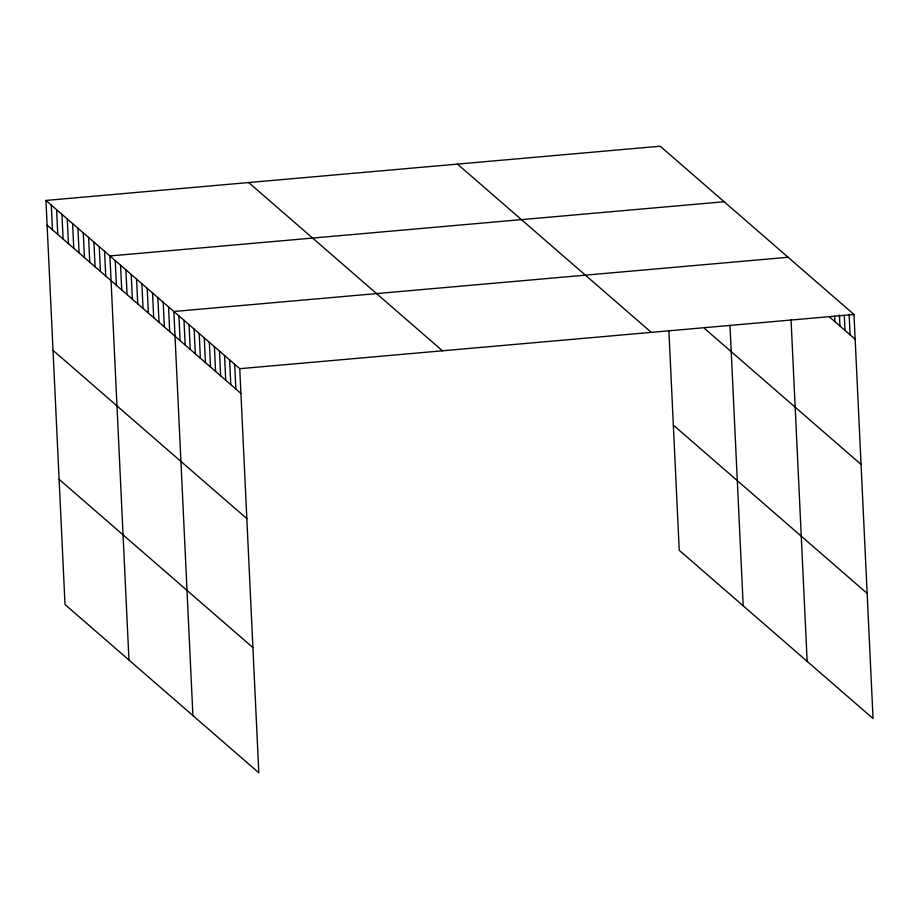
<?xml version="1.0" encoding="UTF-8"?>
<svg xmlns="http://www.w3.org/2000/svg" width="919" height="919" viewBox="0 0 919 919"><rect width="100%" height="100%" fill="white"/><g stroke="black" fill="none" stroke-linecap="round" stroke-linejoin="round"><path stroke-width="1.38" d="M45.95 200.434L239.756 368.691L258.813 772.787L65.008 604.518L45.95 200.434L660.187 146.213L853.992 314.482L873.05 718.566L679.244 550.309L668.883 330.53M724.149 201.743L109.901 255.953L128.959 660.049M788.1 257.274L173.863 311.484L192.91 715.579M239.756 368.691L853.992 314.482M829.811 317.204L855.164 339.214M704.574 328.531L861.069 464.405M457.49 164.11L651.295 332.368M673.34 425.118L867.145 593.387M248.647 182.536L442.453 350.805M47.122 225.166L240.916 393.424M53.015 350.357L246.82 518.615M59.103 479.339L252.909 647.596M849.122 314.195L850.086 334.815M844.308 315.297L845.02 330.415M839.438 315.022L839.955 326.015M834.624 316.113L834.889 321.616M791.041 319.559L807.158 661.358M729.973 325.234L743.207 605.839M234.678 364.292L235.85 389.024M229.612 359.892L230.784 384.624M224.546 355.492L225.706 380.225M219.48 351.092L220.64 375.825M214.403 346.693L215.574 371.425M209.337 342.293L210.508 367.026M204.271 337.882L205.442 362.626M199.205 333.482L200.365 358.226M194.139 329.082L195.299 353.826M189.061 324.683L190.233 349.415M183.995 320.283L185.167 345.016M178.929 315.883L180.09 340.616M168.533 306.854L169.693 331.587M163.203 302.225L164.363 326.969M157.873 297.607L159.033 322.339M152.543 292.977L153.703 317.71M147.212 288.348L148.373 313.08M141.882 283.718L143.042 308.451M136.552 279.089L137.724 303.833M131.222 274.471L132.393 299.203M125.892 269.841L127.063 294.574M120.561 265.212L121.733 289.945M115.231 260.582L116.403 285.315M104.571 251.335L105.742 276.068M99.241 246.706L100.412 271.438M93.91 242.076L95.082 266.809M88.592 237.447L89.752 262.179M83.261 232.817L84.422 257.561M77.931 228.199L79.091 252.932M72.601 223.57L73.761 248.302M67.271 218.94L68.431 243.673M61.941 214.311L63.101 239.043M56.61 209.681L57.771 234.425M51.28 205.063L52.44 229.796"/></g></svg>
